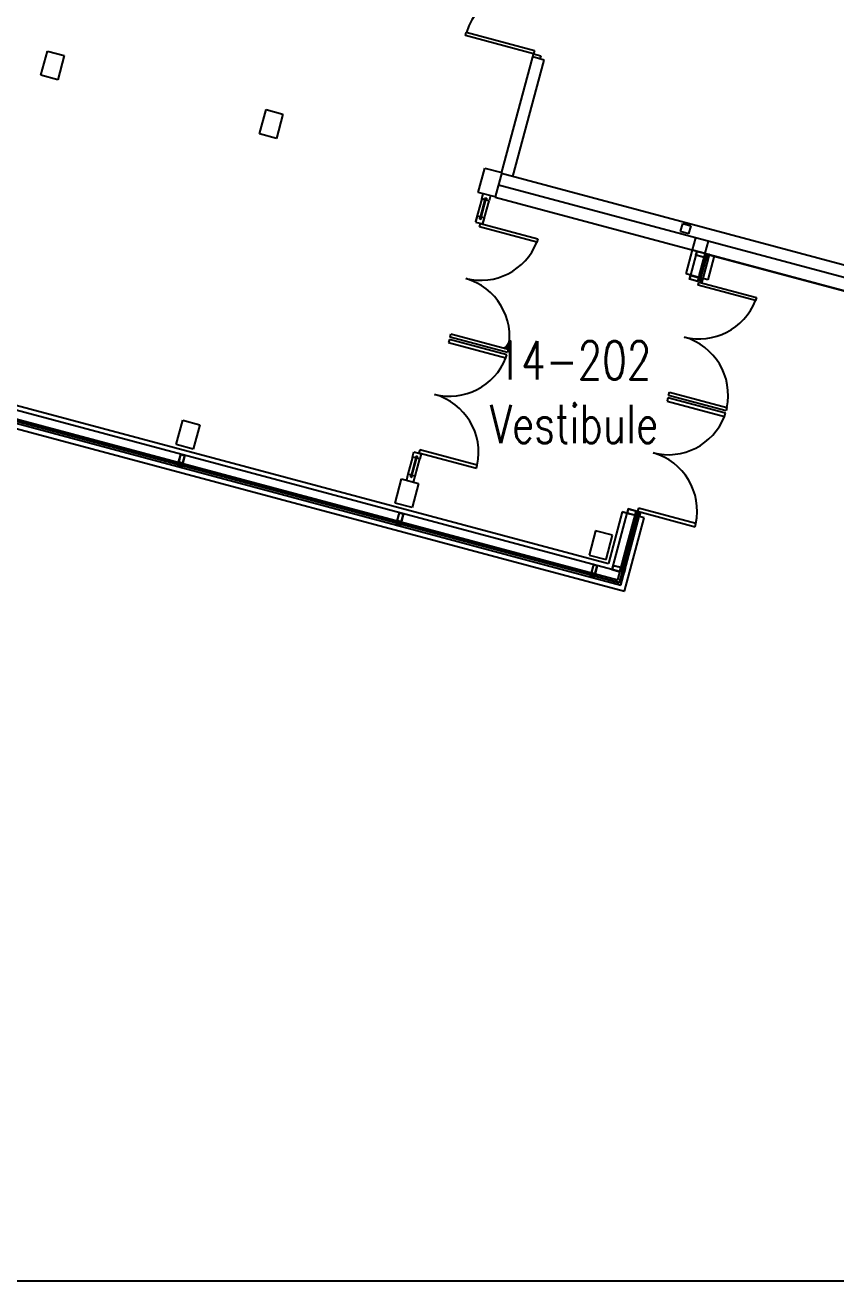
# Model space of a CAD drawing. Extents: x 11182 to 734459, y -1391328 to 152085.
# Drawn here: x 338044 to 350310, y -1391328 to -1372320 of the extents above; entities that cross this region are included whole.
import ezdxf
from ezdxf.enums import TextEntityAlignment as Align

# ---------------------------------------------------------------- set-up
doc = ezdxf.new("R2010")
doc.units = 0
doc.header["$LTSCALE"] = 500
doc.header["$MEASUREMENT"] = 0
doc.layers.add('0_Defpoints', color=106, linetype='CONTINUOUS', plot=False)
for name, color, linetype in [('0_room_data', 7, 'CONTINUOUS'), ('1_Wall_Exist', 251, 'CONTINUOUS'), ('3_Text', 7, 'CONTINUOUS')]:
    doc.layers.add(name, color=color, linetype=linetype)
doc.styles.add('1_200', font='simplex.shx', dxfattribs={"width": 0.75, "height": 460})

# ---------------------------------------------------------------- blocks, each defined once
blk = doc.blocks.new('room_data')
at = {"layer": '3_Text', "style": '1_200', "width": 0.75}
for tag, p in [('ROOMNUM', (0, 0)), ('ROOMUSE', (0, -575))]:
    blk.add_attdef(tag, text='', height=345, dxfattribs=at).set_placement(p, align=Align.MIDDLE_CENTER)

msp = doc.modelspace()

# ---------------------------------------------------------------- linework, layer by layer
at = {"layer": '0_Defpoints'}
msp.add_lwpolyline([(391388, -1271696), (313980, -1271696), (313980, -1391328), (391388, -1391328)], close=True, dxfattribs=at)
at = {"layer": '1_Wall_Exist'}
for p, q in [((344705, -1372477), (344718, -1372428)), ((345736, -1372753), (344705, -1372477)), ((344718, -1372428), (345749, -1372704)), ((338282, -1373079), (338380, -1372712)), ((338380, -1372712), (338636, -1372781)), ((345723, -1372802), (345736, -1372753)), ((345749, -1372704), (345736, -1372753)), ((345736, -1372753), (345846, -1372783)), ((338636, -1372781), (338538, -1373148)), ((345251, -1374563), (345723, -1372802)), ((345423, -1374609), (345895, -1372848)), ((345895, -1372848), (345723, -1372802)), ((345833, -1372832), (345723, -1372802)), ((345846, -1372783), (345833, -1372832)), ((338538, -1373148), (338282, -1373079)), ((341590, -1373965), (341688, -1373598)), ((341688, -1373598), (341944, -1373666)), ((341944, -1373666), (341846, -1374034)), ((341846, -1374034), (341590, -1373965)), ((344900, -1374851), (344998, -1374484)), ((344998, -1374484), (345254, -1374553)), ((345254, -1374553), (345156, -1374920)), ((345251, -1374563), (352474, -1376497)), ((345156, -1374920), (344900, -1374851)), ((345204, -1374738), (352427, -1376672)), ((344951, -1374950), (344860, -1375292)), ((345006, -1374940), (344924, -1375249)), ((344936, -1375252), (345019, -1374944)), ((344951, -1374950), (344973, -1374871)), ((344996, -1374962), (344951, -1374950)), ((344970, -1375321), (345062, -1374980)), ((344996, -1374962), (345001, -1374937)), ((345001, -1374937), (345004, -1374935)), ((345004, -1374935), (345024, -1374940)), ((345019, -1374944), (345006, -1374940)), ((345025, -1374943), (345017, -1374968)), ((345062, -1374980), (345017, -1374968)), ((345024, -1374940), (345025, -1374943)), ((345083, -1374900), (345062, -1374980)), ((345156, -1374920), (345155, -1374923)), ((345155, -1374923), (352378, -1376856)), ((344882, -1375210), (344858, -1375300)), ((344927, -1375222), (344882, -1375210)), ((344927, -1375222), (344918, -1375247)), ((344942, -1375253), (344947, -1375228)), ((344992, -1375240), (344947, -1375228)), ((327163, -1375403), (347010, -1380716)), ((346918, -1380559), (327320, -1375312)), ((327408, -1375261), (346869, -1380471)), ((344858, -1375300), (344968, -1375329)), ((344918, -1375247), (344919, -1375250)), ((344919, -1375250), (344939, -1375256)), ((344919, -1375372), (344932, -1375323)), ((345788, -1375604), (344919, -1375372)), ((344924, -1375249), (344936, -1375252)), ((344932, -1375323), (345801, -1375556)), ((344939, -1375256), (344942, -1375253)), ((344968, -1375329), (344992, -1375240)), ((347959, -1375446), (347992, -1375323)), ((347992, -1375323), (348114, -1375356)), ((348114, -1375356), (348082, -1375479)), ((326990, -1375502), (347110, -1380889)), ((327082, -1375449), (347055, -1380797)), ((327517, -1375533), (346639, -1380652)), ((346645, -1380628), (327523, -1375509)), ((345801, -1375556), (345788, -1375604)), ((348082, -1375479), (347959, -1375446)), ((348140, -1375722), (348190, -1375537)), ((348334, -1375774), (348383, -1375589)), ((348043, -1376086), (348140, -1375722)), ((348193, -1375802), (348112, -1376105)), ((348140, -1375722), (348334, -1375774)), ((348307, -1375873), (348331, -1375782)), ((348334, -1375774), (348331, -1375782)), ((348331, -1375782), (352376, -1376865)), ((348362, -1375806), (348358, -1375821)), ((348332, -1375815), (348239, -1376164)), ((348243, -1376113), (348307, -1375873)), ((348263, -1376170), (348357, -1375821)), ((348300, -1376155), (348381, -1375852)), ((348470, -1375810), (348372, -1376175)), ((348112, -1376105), (348043, -1376086)), ((348236, -1376138), (348043, -1376086)), ((348372, -1376175), (348112, -1376105)), ((348236, -1376138), (348243, -1376113)), ((348265, -1376171), (348260, -1376186)), ((348226, -1376257), (348238, -1376209)), ((349095, -1376490), (348226, -1376257)), ((348238, -1376209), (349108, -1376441)), ((349108, -1376441), (349095, -1376490)), ((344462, -1377077), (344449, -1377125)), ((344449, -1377125), (345319, -1377358)), ((345332, -1377310), (344462, -1377077)), ((344472, -1377041), (344485, -1376992)), ((345341, -1377273), (344472, -1377041)), ((344485, -1376992), (345354, -1377225)), ((345319, -1377358), (345332, -1377310)), ((345354, -1377225), (345341, -1377273)), ((347779, -1377926), (347792, -1377878)), ((347792, -1377878), (348661, -1378110)), ((347769, -1377962), (347756, -1378010)), ((347756, -1378010), (348625, -1378243)), ((348638, -1378195), (347769, -1377962)), ((348648, -1378159), (347779, -1377926)), ((348625, -1378243), (348638, -1378195)), ((348661, -1378110), (348648, -1378159)), ((340331, -1378668), (340429, -1378301)), ((340429, -1378301), (340685, -1378370)), ((340685, -1378370), (340587, -1378737)), ((340587, -1378737), (340331, -1378668)), ((343961, -1378847), (343878, -1379157)), ((343905, -1378857), (343927, -1378777)), ((343927, -1378777), (344037, -1378807)), ((343950, -1378869), (343955, -1378844)), ((343955, -1378844), (343958, -1378842)), ((343958, -1378842), (343978, -1378847)), ((343973, -1378850), (343961, -1378847)), ((343978, -1378847), (343979, -1378850)), ((344015, -1378746), (344002, -1378794)), ((344002, -1378794), (344872, -1379027)), ((344885, -1378979), (344015, -1378746)), ((344037, -1378807), (344016, -1378887)), ((340384, -1378979), (340391, -1378981)), ((343905, -1378857), (343836, -1379117)), ((343890, -1379160), (343973, -1378850)), ((343950, -1378869), (343905, -1378857)), ((343946, -1379147), (344016, -1378887)), ((343979, -1378850), (343971, -1378875)), ((344016, -1378887), (343971, -1378875)), ((344872, -1379027), (344885, -1378979)), ((343641, -1379554), (343739, -1379187)), ((343739, -1379187), (343995, -1379256)), ((343836, -1379117), (343812, -1379207)), ((343881, -1379129), (343836, -1379117)), ((343881, -1379129), (343873, -1379154)), ((343873, -1379154), (343874, -1379157)), ((343874, -1379157), (343893, -1379163)), ((343878, -1379157), (343890, -1379160)), ((343893, -1379163), (343896, -1379160)), ((343896, -1379160), (343901, -1379135)), ((343946, -1379147), (343901, -1379135)), ((343922, -1379236), (343946, -1379147)), ((343995, -1379256), (343897, -1379623)), ((343897, -1379623), (343641, -1379554)), ((347079, -1379688), (346869, -1380471)), ((347148, -1379706), (346920, -1380559)), ((347057, -1380797), (347336, -1379756)), ((347059, -1380572), (347287, -1379718)), ((347148, -1379706), (347079, -1379688)), ((347079, -1379688), (347272, -1379739)), ((347312, -1379725), (347083, -1380578)), ((347110, -1380889), (347408, -1379776)), ((347408, -1379776), (347148, -1379706)), ((347148, -1380201), (347272, -1379739)), ((347322, -1379631), (347309, -1379679)), ((347309, -1379679), (348179, -1379912)), ((348191, -1379864), (347322, -1379631)), ((343692, -1379865), (343699, -1379867)), ((346675, -1379973), (346577, -1380341)), ((346931, -1380042), (346675, -1379973)), ((348179, -1379912), (348191, -1379864)), ((346833, -1380409), (346931, -1380042)), ((346577, -1380341), (346833, -1380409)), ((347010, -1380716), (347148, -1380201)), ((346647, -1380653), (346646, -1380655)), ((346646, -1380655), (346667, -1380661)), ((346671, -1380659), (346647, -1380653)), ((346667, -1380661), (347035, -1380760)), ((347033, -1380756), (346671, -1380659)), ((347072, -1380610), (347033, -1380756)), ((347035, -1380760), (347076, -1380608)), ((347078, -1380586), (347072, -1380610)), ((347076, -1380608), (347082, -1380586)), ((347082, -1380586), (347078, -1380586))]:
    msp.add_line(p, q, dxfattribs=at)
for points in [[(348364, -1375823), (348323, -1375812), (348319, -1375830, -0.414214), (348318, -1375830), (348317, -1375830), (348317, -1375830), (348314, -1375829, 0.414214), (348312, -1375830), (348312, -1375831, 0.414214), (348313, -1375833), (348316, -1375833), (348316, -1375833), (348317, -1375833, -0.414214), (348317, -1375834), (348317, -1375835), (348193, -1375802), (348210, -1375740), (348334, -1375774), (348333, -1375775), (348332, -1375776), (348332, -1375775), (348332, -1375775), (348329, -1375774, 0.414214), (348327, -1375775), (348327, -1375776, 0.414214), (348328, -1375778), (348331, -1375779), (348331, -1375778), (348332, -1375778, -0.414214), (348332, -1375779), (348327, -1375797), (348368, -1375808)], [(348361, -1375810), (348360, -1375810), (348360, -1375811), (348359, -1375810), (348359, -1375810), (348359, -1375809), (348358, -1375810), (348358, -1375810), (348358, -1375809), (348357, -1375809), (348357, -1375810), (348356, -1375810), (348356, -1375809), (348356, -1375809), (348355, -1375809), (348355, -1375809), (348354, -1375808), (348354, -1375808), (348353, -1375809), (348353, -1375809), (348353, -1375808), (348353, -1375808), (348352, -1375808), (348352, -1375808), (348351, -1375807), (348351, -1375807), (348350, -1375808), (348350, -1375808), (348350, -1375807), (348350, -1375807), (348349, -1375808), (348349, -1375808), (348348, -1375807), (348348, -1375807), (348347, -1375807), (348347, -1375807), (348347, -1375806), (348346, -1375806), (348346, -1375807), (348345, -1375807), (348345, -1375806, 0.627131), (348344, -1375813), (348345, -1375813), (348345, -1375813), (348345, -1375814), (348346, -1375814), (348346, -1375813), (348347, -1375813), (348347, -1375814), (348347, -1375814), (348348, -1375813), (348348, -1375814), (348348, -1375815), (348349, -1375815), (348349, -1375814), (348350, -1375814), (348350, -1375815), (348350, -1375815), (348351, -1375814), (348351, -1375814), (348351, -1375815), (348352, -1375815), (348352, -1375815), (348353, -1375815), (348353, -1375816), (348353, -1375816), (348354, -1375815), (348354, -1375815), (348355, -1375816), (348355, -1375816), (348356, -1375816), (348356, -1375816), (348356, -1375817), (348356, -1375817), (348357, -1375816), (348357, -1375816), (348358, -1375817), (348358, -1375817), (348359, -1375816), (348359, -1375816), (348359, -1375817)], [(348365, -1375819), (348361, -1375818, -0.414214), (348360, -1375817), (348362, -1375811, -0.414214), (348363, -1375810), (348367, -1375811)], [(340389, -1378944), (340372, -1378939, -0.414214), (340371, -1378938), (340371, -1378937), (340372, -1378938), (340373, -1378935, 0.414214), (340371, -1378933), (340371, -1378932, 0.414214), (340369, -1378934), (340368, -1378937), (340369, -1378937), (340368, -1378937, -0.414214), (340367, -1378938), (340366, -1378937), (340399, -1378814), (340461, -1378830), (340428, -1378954), (340426, -1378954), (340426, -1378953), (340426, -1378952), (340427, -1378952), (340427, -1378949, 0.414214), (340426, -1378947), (340426, -1378947, 0.414214), (340424, -1378948), (340423, -1378951), (340423, -1378951), (340423, -1378952, -0.414214), (340422, -1378952), (340405, -1378948)], [(340389, -1378944), (340378, -1378984), (340382, -1378985), (340383, -1378981, -0.414214), (340384, -1378981), (340390, -1378982, -0.414214), (340391, -1378983), (340390, -1378987)], [(340395, -1378982), (340391, -1378981), (340392, -1378981), (340391, -1378980), (340391, -1378980), (340392, -1378979), (340392, -1378979), (340391, -1378978), (340391, -1378978), (340392, -1378978), (340392, -1378978), (340392, -1378977), (340392, -1378977), (340393, -1378976), (340393, -1378976), (340392, -1378975), (340392, -1378975), (340393, -1378975), (340393, -1378974), (340392, -1378974), (340393, -1378973), (340394, -1378973), (340394, -1378973), (340393, -1378972), (340393, -1378972), (340394, -1378972), (340394, -1378971), (340393, -1378971), (340393, -1378970), (340394, -1378970), (340394, -1378970), (340394, -1378969), (340394, -1378969), (340395, -1378969), (340395, -1378968), (340394, -1378968), (340394, -1378967), (340395, -1378967), (340395, -1378967), (340395, -1378966), (340395, -1378966), (340395, -1378966, 0.627131), (340388, -1378964), (340389, -1378965), (340389, -1378965), (340388, -1378966), (340388, -1378966), (340388, -1378967), (340388, -1378967), (340387, -1378967), (340387, -1378967), (340388, -1378968), (340388, -1378968), (340387, -1378969), (340387, -1378969), (340387, -1378970), (340387, -1378970), (340386, -1378970), (340386, -1378970), (340387, -1378971), (340387, -1378971), (340386, -1378972), (340386, -1378972), (340387, -1378973), (340387, -1378973), (340386, -1378973), (340386, -1378974), (340386, -1378974), (340386, -1378975), (340385, -1378975), (340385, -1378975), (340386, -1378976), (340386, -1378976), (340385, -1378976), (340385, -1378977), (340385, -1378977), (340385, -1378978), (340384, -1378978), (340384, -1378978), (340385, -1378979), (340385, -1378979), (340384, -1378979), (340380, -1378978)], [(343697, -1379829), (343679, -1379824, -0.414214), (343679, -1379823), (343679, -1379823), (343680, -1379823), (343680, -1379820, 0.414214), (343679, -1379818), (343679, -1379818, 0.414214), (343677, -1379819), (343676, -1379822), (343676, -1379822), (343676, -1379823, -0.414214), (343675, -1379823), (343674, -1379823), (343707, -1379699), (343769, -1379716), (343736, -1379839), (343734, -1379839), (343734, -1379838), (343734, -1379838), (343734, -1379838), (343735, -1379835, 0.414214), (343734, -1379833), (343733, -1379833, 0.414214), (343731, -1379834), (343731, -1379837), (343731, -1379837), (343731, -1379837, -0.414214), (343730, -1379838), (343713, -1379833)], [(347323, -1379712), (347282, -1379701), (347287, -1379683, 0.414214), (347286, -1379682), (347286, -1379682), (347286, -1379683), (347283, -1379682, -0.414214), (347282, -1379680), (347282, -1379679, -0.414214), (347284, -1379678), (347287, -1379679), (347287, -1379679), (347287, -1379680, 0.414214), (347288, -1379679), (347289, -1379677), (347165, -1379644), (347148, -1379706), (347272, -1379739), (347272, -1379738), (347272, -1379737), (347271, -1379737), (347271, -1379737), (347268, -1379737, -0.414214), (347267, -1379735), (347267, -1379734, -0.414214), (347269, -1379733), (347272, -1379734), (347272, -1379734), (347272, -1379734, 0.414214), (347273, -1379734), (347278, -1379716), (347319, -1379727)], [(347314, -1379721), (347313, -1379721), (347313, -1379720), (347313, -1379720), (347312, -1379721), (347312, -1379721), (347311, -1379720), (347311, -1379720), (347310, -1379720), (347310, -1379720), (347310, -1379719), (347310, -1379719), (347309, -1379720), (347309, -1379720), (347308, -1379719), (347308, -1379719), (347307, -1379720), (347307, -1379720), (347307, -1379719), (347307, -1379719), (347306, -1379719), (347306, -1379719), (347305, -1379718), (347305, -1379718), (347304, -1379719), (347304, -1379719), (347304, -1379718), (347303, -1379718), (347303, -1379718), (347302, -1379718), (347302, -1379717), (347302, -1379717), (347301, -1379718), (347301, -1379718), (347301, -1379717), (347300, -1379717), (347300, -1379718), (347299, -1379717), (347299, -1379717), (347299, -1379716), (347299, -1379717, -0.627131), (347301, -1379710), (347301, -1379711), (347301, -1379711), (347302, -1379710), (347302, -1379710), (347303, -1379711), (347303, -1379711), (347304, -1379711), (347304, -1379711), (347304, -1379712), (347305, -1379712), (347305, -1379711), (347305, -1379711), (347306, -1379712), (347306, -1379712), (347307, -1379712), (347307, -1379712), (347307, -1379713), (347308, -1379713), (347308, -1379712), (347309, -1379712), (347309, -1379713), (347309, -1379713), (347310, -1379712), (347310, -1379712), (347310, -1379713), (347311, -1379713), (347311, -1379713), (347312, -1379713), (347312, -1379714), (347312, -1379714), (347313, -1379713), (347313, -1379713), (347313, -1379714), (347314, -1379714), (347314, -1379714), (347315, -1379714), (347315, -1379715), (347315, -1379715), (347316, -1379714)], [(347322, -1379715), (347318, -1379714, 0.414214), (347317, -1379715), (347315, -1379721, 0.414214), (347316, -1379722), (347320, -1379723)], [(343703, -1379868), (343699, -1379867), (343699, -1379866), (343699, -1379865), (343699, -1379865), (343700, -1379865), (343700, -1379865), (343699, -1379864), (343699, -1379864), (343700, -1379863), (343700, -1379863), (343700, -1379862), (343700, -1379862), (343701, -1379862), (343701, -1379862), (343700, -1379861), (343700, -1379861), (343701, -1379860), (343701, -1379860), (343700, -1379859), (343700, -1379859), (343701, -1379859), (343701, -1379858), (343701, -1379858), (343701, -1379857), (343702, -1379857), (343702, -1379857), (343701, -1379856), (343701, -1379856), (343702, -1379856), (343702, -1379855), (343702, -1379855), (343702, -1379854), (343703, -1379854), (343703, -1379854), (343702, -1379853), (343702, -1379853), (343703, -1379853), (343703, -1379852), (343702, -1379852), (343702, -1379851), (343703, -1379851, 0.627131), (343696, -1379850), (343697, -1379851), (343696, -1379851), (343696, -1379851), (343695, -1379851), (343696, -1379852), (343696, -1379852), (343695, -1379853), (343695, -1379853), (343696, -1379854), (343696, -1379854), (343695, -1379854), (343695, -1379854), (343695, -1379855), (343695, -1379855), (343694, -1379856), (343694, -1379856), (343695, -1379857), (343695, -1379857), (343694, -1379857), (343694, -1379858), (343694, -1379858), (343694, -1379859), (343693, -1379859), (343693, -1379859), (343694, -1379860), (343694, -1379860), (343693, -1379860), (343693, -1379861), (343694, -1379861), (343694, -1379862), (343693, -1379862), (343693, -1379862), (343693, -1379863), (343693, -1379863), (343692, -1379863), (343692, -1379864), (343693, -1379864), (343693, -1379865), (343692, -1379865), (343688, -1379864)], [(343690, -1379871), (343691, -1379867, -0.414214), (343692, -1379866), (343698, -1379868, -0.414214), (343699, -1379869), (343698, -1379873)], [(346648, -1380619), (346665, -1380624, 0.414214), (346666, -1380623), (346666, -1380623), (346666, -1380623), (346667, -1380620, -0.414214), (346669, -1380618), (346669, -1380619, -0.414214), (346670, -1380621), (346670, -1380624), (346669, -1380623), (346669, -1380624, 0.414214), (346669, -1380625), (346671, -1380625), (346704, -1380502), (346642, -1380485), (346609, -1380609), (346610, -1380609), (346611, -1380609), (346612, -1380608), (346611, -1380608), (346612, -1380605, -0.414214), (346614, -1380604), (346614, -1380604, -0.414214), (346616, -1380606), (346615, -1380609), (346614, -1380609), (346614, -1380609, 0.414214), (346615, -1380610), (346632, -1380615)], [(347094, -1380565), (347054, -1380554), (347059, -1380536, 0.414214), (347058, -1380535), (347058, -1380535), (347057, -1380536), (347054, -1380535, -0.414214), (347053, -1380533), (347054, -1380532, -0.414214), (347055, -1380531), (347058, -1380532), (347058, -1380533), (347059, -1380533, 0.414214), (347060, -1380532), (347060, -1380531), (346936, -1380498), (346920, -1380559), (347044, -1380593), (347044, -1380591), (347043, -1380590), (347043, -1380590), (347043, -1380591), (347040, -1380590, -0.414214), (347039, -1380588), (347039, -1380587, -0.414214), (347041, -1380586), (347044, -1380587), (347044, -1380587), (347044, -1380588, 0.414214), (347045, -1380587), (347050, -1380569), (347090, -1380580)], [(346648, -1380619), (346637, -1380660), (346633, -1380659), (346634, -1380654, 0.414214), (346633, -1380654), (346627, -1380652, 0.414214), (346626, -1380652), (346625, -1380657), (346621, -1380655), (346632, -1380615)], [(346627, -1380651), (346627, -1380650), (346628, -1380650), (346628, -1380649), (346627, -1380649), (346628, -1380648), (346629, -1380648), (346629, -1380648), (346628, -1380647), (346628, -1380647), (346629, -1380647), (346629, -1380646), (346628, -1380646), (346628, -1380645), (346629, -1380645), (346629, -1380645), (346629, -1380644), (346629, -1380644), (346630, -1380644), (346630, -1380643), (346629, -1380643), (346629, -1380642), (346630, -1380642), (346630, -1380642), (346630, -1380641), (346630, -1380641), (346631, -1380640), (346631, -1380640), (346630, -1380639), (346630, -1380639), (346631, -1380639), (346631, -1380639), (346630, -1380638), (346630, -1380638), (346631, -1380637), (346632, -1380637), (346631, -1380636), (346631, -1380636), (346632, -1380636), (346632, -1380636), (346632, -1380635, -0.627131), (346638, -1380638), (346637, -1380638), (346637, -1380638), (346638, -1380639), (346638, -1380639), (346637, -1380639), (346637, -1380640), (346638, -1380640), (346638, -1380641), (346637, -1380641), (346637, -1380641), (346637, -1380642), (346637, -1380642), (346636, -1380642), (346636, -1380643), (346637, -1380643), (346637, -1380644), (346636, -1380644), (346636, -1380644), (346636, -1380645), (346636, -1380645), (346635, -1380646), (346635, -1380646), (346636, -1380647), (346636, -1380647), (346635, -1380647), (346635, -1380647), (346636, -1380648), (346635, -1380648), (346635, -1380649), (346634, -1380649), (346635, -1380650), (346635, -1380650), (346634, -1380650), (346634, -1380651), (346635, -1380651), (346635, -1380652), (346634, -1380652), (346634, -1380652), (346634, -1380653)], [(347086, -1380575), (347085, -1380574), (347085, -1380573), (347084, -1380573), (347084, -1380574), (347083, -1380574), (347083, -1380573), (347083, -1380573), (347082, -1380574), (347082, -1380574), (347082, -1380573), (347081, -1380573), (347081, -1380573), (347080, -1380573), (347080, -1380572), (347080, -1380572), (347079, -1380573), (347079, -1380573), (347078, -1380572), (347078, -1380572), (347077, -1380572), (347077, -1380572), (347077, -1380571), (347077, -1380571), (347076, -1380572), (347076, -1380572), (347075, -1380571), (347075, -1380571), (347074, -1380572), (347074, -1380572), (347074, -1380571), (347073, -1380570), (347073, -1380571), (347072, -1380571), (347072, -1380570), (347072, -1380570), (347071, -1380571), (347071, -1380571), (347071, -1380570), (347070, -1380570), (347070, -1380570, -0.627131), (347073, -1380563), (347073, -1380564), (347073, -1380564), (347074, -1380564), (347074, -1380564), (347074, -1380565), (347075, -1380565), (347075, -1380564), (347076, -1380564), (347076, -1380565), (347076, -1380565), (347077, -1380564), (347077, -1380564), (347077, -1380565), (347078, -1380565), (347078, -1380565), (347079, -1380565), (347079, -1380566), (347079, -1380566), (347080, -1380565), (347080, -1380565), (347080, -1380566), (347081, -1380566), (347081, -1380566), (347082, -1380566), (347082, -1380567), (347082, -1380567), (347083, -1380566), (347083, -1380566), (347084, -1380567), (347084, -1380567), (347085, -1380566), (347085, -1380567), (347085, -1380567), (347085, -1380568), (347086, -1380567), (347086, -1380567), (347087, -1380568), (347087, -1380568), (347088, -1380567)], [(347093, -1380569), (347089, -1380568, 0.414214), (347088, -1380568), (347087, -1380574, 0.414214), (347087, -1380575), (347091, -1380576)]]:
    msp.add_lwpolyline(points, format="xyb", dxfattribs=at)
for points in [[(348310, -1375827), (348309, -1375830), (348197, -1375800), (348212, -1375744), (348324, -1375774), (348323, -1375777, 0.414214), (348325, -1375780), (348328, -1375781), (348316, -1375826), (348313, -1375825, 0.414214)], [(348338, -1375812, -0.414214), (348337, -1375812), (348325, -1375809, -0.414214), (348324, -1375808), (348326, -1375801, -0.414214), (348328, -1375800), (348339, -1375803, -0.414214), (348340, -1375804)], [(348367, -1375842, 0.104064), (348368, -1375842), (348372, -1375841, -0.541623), (348373, -1375842), (348373, -1375844, -0.297334), (348372, -1375844), (348364, -1375846, 1), (348361, -1375845), (348358, -1375845), (348356, -1375844), (348356, -1375843), (348358, -1375844), (348374, -1375787), (348372, -1375786), (348372, -1375786), (348374, -1375785), (348376, -1375787, 1), (348379, -1375788), (348386, -1375793, -0.297334), (348386, -1375794), (348386, -1375795, -0.541623), (348384, -1375796), (348381, -1375793, 0.104064), (348380, -1375793), (348377, -1375792, 0.414214), (348375, -1375793), (348369, -1375816), (348369, -1375816), (348369, -1375817), (348363, -1375840, 0.414214), (348363, -1375841)], [(348377, -1375787, 1.25595), (348379, -1375788), (348395, -1375792), (348380, -1375850), (348364, -1375846, 1.25595), (348361, -1375845), (348359, -1375845, 0.36397), (348358, -1375846), (348358, -1375846), (348381, -1375852), (348397, -1375791), (348374, -1375785), (348374, -1375785, 0.36397), (348375, -1375786)], [(340374, -1378930), (340372, -1378929), (340401, -1378818), (340457, -1378833), (340427, -1378944), (340425, -1378944, 0.414214), (340421, -1378946), (340420, -1378949), (340375, -1378937), (340376, -1378934, 0.414214)], [(340415, -1378997, 1.25595), (340413, -1379000), (340409, -1379015), (340352, -1379000), (340356, -1378984, 1.25595), (340356, -1378981), (340356, -1378979, 0.36397), (340356, -1378978), (340355, -1378978), (340349, -1379001), (340411, -1379018), (340417, -1378994), (340417, -1378994, 0.36397), (340416, -1378995)], [(340360, -1378987, 0.104064), (340360, -1378988), (340360, -1378992, -0.541623), (340359, -1378993), (340358, -1378993, -0.297334), (340357, -1378992), (340356, -1378984, 1), (340356, -1378981), (340356, -1378978), (340358, -1378976), (340358, -1378977), (340358, -1378979), (340414, -1378994), (340415, -1378992), (340416, -1378992), (340416, -1378994), (340415, -1378997, 1), (340413, -1379000), (340408, -1379006, -0.297334), (340407, -1379006), (340406, -1379006, -0.541623), (340405, -1379004), (340408, -1379001, 0.104064), (340408, -1379001), (340409, -1378997, 0.414214), (340409, -1378996), (340386, -1378989), (340385, -1378989), (340385, -1378989), (340362, -1378983, 0.414214), (340361, -1378984)], [(340390, -1378958, -0.414214), (340389, -1378957), (340392, -1378945, -0.414214), (340393, -1378945), (340401, -1378947, -0.414214), (340401, -1378948), (340398, -1378959, -0.414214), (340397, -1378960)], [(343682, -1379816), (343679, -1379815), (343709, -1379703), (343765, -1379718), (343735, -1379830), (343732, -1379829, 0.414214), (343729, -1379831), (343728, -1379834), (343683, -1379822), (343684, -1379819, 0.414214)], [(347278, -1379681), (347279, -1379678), (347167, -1379648), (347152, -1379704), (347264, -1379734), (347265, -1379731, -0.414214), (347268, -1379729), (347271, -1379730), (347283, -1379685), (347280, -1379684, -0.414214)], [(347295, -1379708, 0.414214), (347294, -1379707), (347282, -1379704, 0.414214), (347281, -1379705), (347279, -1379712, 0.414214), (347280, -1379713), (347292, -1379716, 0.414214), (347293, -1379716)], [(347335, -1379697, -0.104064), (347335, -1379697), (347339, -1379700, 0.541623), (347341, -1379699), (347341, -1379698, 0.297334), (347341, -1379697), (347334, -1379692, -1), (347331, -1379691), (347329, -1379689), (347327, -1379690), (347326, -1379690), (347328, -1379691), (347313, -1379748), (347311, -1379747), (347311, -1379748), (347313, -1379749), (347316, -1379749, -1), (347319, -1379750), (347327, -1379748, 0.297334), (347328, -1379748), (347328, -1379746, 0.541623), (347327, -1379745), (347322, -1379746, -0.104064), (347322, -1379746), (347318, -1379745, -0.414214), (347318, -1379744), (347324, -1379721), (347323, -1379720), (347324, -1379720), (347330, -1379697, -0.414214), (347331, -1379696)], [(347316, -1379749, -1.25595), (347319, -1379750), (347334, -1379754), (347350, -1379696), (347334, -1379692, -1.25595), (347331, -1379691), (347329, -1379690, -0.36397), (347329, -1379689), (347329, -1379689), (347352, -1379695), (347336, -1379756), (347313, -1379750), (347313, -1379750, -0.36397), (347314, -1379749)], [(343723, -1379882, 1.25595), (343721, -1379885), (343717, -1379901), (343659, -1379885), (343663, -1379870, 1.25595), (343664, -1379867), (343664, -1379864, 0.36397), (343663, -1379864), (343663, -1379864), (343657, -1379887), (343718, -1379903), (343725, -1379880), (343724, -1379880, 0.36397), (343724, -1379880)], [(343667, -1379873, 0.104064), (343667, -1379873), (343668, -1379878, -0.541623), (343667, -1379879), (343666, -1379879, -0.297334), (343665, -1379878), (343664, -1379870, 1), (343664, -1379867), (343664, -1379864), (343666, -1379862), (343666, -1379862), (343666, -1379864), (343722, -1379879), (343723, -1379877), (343723, -1379878), (343724, -1379880), (343723, -1379882, 1), (343721, -1379885), (343716, -1379892, -0.297334), (343715, -1379892), (343714, -1379892, -0.541623), (343713, -1379890), (343716, -1379886, 0.104064), (343716, -1379886), (343717, -1379882, 0.414214), (343717, -1379881), (343694, -1379875), (343693, -1379874), (343693, -1379875), (343670, -1379869, 0.414214), (343668, -1379869)], [(343697, -1379844, -0.414214), (343697, -1379843), (343700, -1379831, -0.414214), (343701, -1379830), (343708, -1379832, -0.414214), (343709, -1379833), (343706, -1379845, -0.414214), (343705, -1379846)], [(346668, -1380615), (346670, -1380616), (346700, -1380504), (346644, -1380489), (346615, -1380601), (346617, -1380601, -0.414214), (346619, -1380605), (346618, -1380608), (346663, -1380620), (346664, -1380617, -0.414214)], [(347050, -1380534), (347050, -1380531), (346939, -1380502), (346924, -1380557), (347036, -1380587), (347036, -1380584, -0.414214), (347040, -1380582), (347043, -1380583), (347055, -1380538), (347052, -1380538, -0.414214)], [(347066, -1380562, 0.414214), (347066, -1380560), (347054, -1380557, 0.414214), (347053, -1380558), (347051, -1380565, 0.414214), (347052, -1380567), (347063, -1380570, 0.414214), (347064, -1380569)], [(347107, -1380550, -0.104064), (347107, -1380550), (347111, -1380553, 0.541623), (347112, -1380553), (347113, -1380551, 0.297334), (347112, -1380550), (347106, -1380545, -1), (347103, -1380544), (347100, -1380543), (347098, -1380543), (347098, -1380544), (347100, -1380544), (347085, -1380601), (347083, -1380600), (347083, -1380601), (347084, -1380602), (347087, -1380603, -1), (347090, -1380603), (347098, -1380602, 0.297334), (347099, -1380601), (347100, -1380600, 0.541623), (347099, -1380598), (347094, -1380599, -0.104064), (347094, -1380599), (347090, -1380598, -0.414214), (347089, -1380597), (347095, -1380574), (347095, -1380573), (347096, -1380573), (347102, -1380550, -0.414214), (347103, -1380549)], [(347087, -1380603, -1.25595), (347090, -1380603), (347106, -1380607), (347121, -1380549), (347106, -1380545, -1.25595), (347103, -1380544), (347101, -1380543, -0.36397), (347101, -1380542), (347101, -1380542), (347124, -1380548), (347107, -1380609), (347084, -1380603), (347084, -1380603, -0.36397), (347085, -1380602)], [(346599, -1380652, -1.25595), (346599, -1380656), (346595, -1380671), (346652, -1380687), (346656, -1380671, -1.25595), (346658, -1380668), (346659, -1380666, -0.36397), (346660, -1380666), (346660, -1380666), (346654, -1380689), (346592, -1380673), (346598, -1380649), (346599, -1380649, -0.36397), (346599, -1380650)], [(346651, -1380672, -0.104064), (346651, -1380672), (346648, -1380676, 0.541623), (346649, -1380677), (346650, -1380678, 0.297334), (346651, -1380677), (346656, -1380671, -1), (346658, -1380668), (346659, -1380666), (346659, -1380663), (346658, -1380663), (346657, -1380665), (346601, -1380650), (346601, -1380648), (346601, -1380648), (346599, -1380650), (346599, -1380652, -1), (346599, -1380656), (346600, -1380664, 0.297334), (346601, -1380664), (346602, -1380665, 0.541623), (346603, -1380664), (346603, -1380659, -0.104064), (346603, -1380659), (346604, -1380655, -0.414214), (346605, -1380654), (346628, -1380661), (346628, -1380660), (346629, -1380661), (346652, -1380667, -0.414214), (346652, -1380668)], [(346640, -1380632, 0.414214), (346641, -1380631), (346644, -1380619, 0.414214), (346644, -1380618), (346636, -1380616, 0.414214), (346635, -1380617), (346632, -1380628, 0.414214), (346633, -1380630)]]:
    msp.add_lwpolyline(points, format="xyb", close=True, dxfattribs=at)
for points in [[(348359, -1375819), (348358, -1375821)], [(340394, -1378988), (340405, -1378948)], [(347313, -1379725), (347317, -1379710)], [(343697, -1379829), (343686, -1379870)], [(343702, -1379874), (343713, -1379833)], [(346623, -1380650), (346638, -1380654)], [(347085, -1380579), (347089, -1380563)]]:
    msp.add_lwpolyline(points, dxfattribs=at)
at = {"layer": '1_Wall_Exist', "elevation": 0}
for points in [[(348266, -1376188), (348226, -1376177), (348221, -1376194, -0.414214), (348220, -1376195), (348220, -1376195), (348220, -1376194), (348217, -1376193, 0.414214), (348215, -1376195), (348215, -1376195, 0.414214), (348216, -1376197), (348219, -1376198), (348219, -1376197), (348219, -1376198, -0.414214), (348220, -1376198), (348219, -1376200), (348096, -1376167), (348112, -1376105), (348236, -1376138), (348236, -1376140), (348235, -1376140), (348234, -1376140), (348234, -1376139), (348231, -1376139, 0.414214), (348229, -1376140), (348229, -1376140, 0.414214), (348230, -1376142), (348233, -1376143), (348234, -1376143), (348234, -1376143, -0.414214), (348235, -1376144), (348230, -1376161), (348270, -1376172)], [(348264, -1376175), (348263, -1376174), (348262, -1376175), (348262, -1376175), (348262, -1376174), (348261, -1376174), (348261, -1376175), (348260, -1376175), (348260, -1376174), (348260, -1376174), (348259, -1376174), (348259, -1376174), (348258, -1376173), (348258, -1376173), (348257, -1376174), (348257, -1376174), (348257, -1376173), (348257, -1376173), (348256, -1376173), (348256, -1376173), (348255, -1376172), (348255, -1376172), (348254, -1376173), (348254, -1376173), (348254, -1376172), (348253, -1376172), (348253, -1376173), (348252, -1376173), (348252, -1376172), (348252, -1376172), (348251, -1376172), (348251, -1376172), (348251, -1376171), (348250, -1376171), (348250, -1376172), (348249, -1376172), (348249, -1376171), (348249, -1376171), (348248, -1376171), (348248, -1376171), (348248, -1376171, 0.627131), (348247, -1376178), (348247, -1376177), (348247, -1376177), (348248, -1376178), (348248, -1376178), (348249, -1376178), (348249, -1376178), (348249, -1376179), (348249, -1376179), (348250, -1376178), (348250, -1376178), (348251, -1376179), (348251, -1376179), (348252, -1376179), (348252, -1376179), (348252, -1376180), (348253, -1376180), (348253, -1376179), (348254, -1376179), (348254, -1376180), (348254, -1376180), (348255, -1376179), (348255, -1376179), (348255, -1376180), (348256, -1376180), (348256, -1376180), (348257, -1376180), (348257, -1376181), (348257, -1376181), (348258, -1376180), (348258, -1376180), (348258, -1376181), (348259, -1376181), (348259, -1376181), (348260, -1376181), (348260, -1376182), (348260, -1376182), (348261, -1376181), (348261, -1376181), (348262, -1376182)], [(348267, -1376184), (348263, -1376183, -0.414214), (348263, -1376182), (348264, -1376176, -0.414214), (348265, -1376175), (348269, -1376176)]]:
    msp.add_lwpolyline(points, format="xyb", dxfattribs=at)
for points in [[(348212, -1376192), (348211, -1376194), (348100, -1376165), (348115, -1376109), (348226, -1376139), (348226, -1376141, 0.414214), (348228, -1376145), (348231, -1376146), (348219, -1376191), (348216, -1376190, 0.414214)], [(348240, -1376176, -0.414214), (348239, -1376177), (348227, -1376174, -0.414214), (348227, -1376173), (348229, -1376165, -0.414214), (348230, -1376165), (348242, -1376168, -0.414214), (348242, -1376169)], [(348270, -1376206, 0.104064), (348270, -1376206), (348274, -1376206, -0.541623), (348276, -1376207), (348275, -1376208, -0.297334), (348274, -1376209), (348266, -1376210, 1), (348263, -1376210), (348260, -1376210), (348259, -1376208), (348259, -1376208), (348261, -1376208), (348276, -1376152), (348274, -1376151), (348274, -1376150), (348276, -1376150), (348279, -1376151, 1), (348282, -1376153), (348288, -1376158, -0.297334), (348288, -1376159), (348288, -1376160, -0.541623), (348287, -1376161), (348283, -1376158, 0.104064), (348283, -1376158), (348279, -1376157, 0.414214), (348278, -1376157), (348272, -1376180), (348271, -1376181), (348271, -1376181), (348265, -1376204, 0.414214), (348266, -1376205)], [(348279, -1376151, 1.25595), (348282, -1376153), (348297, -1376157), (348282, -1376214), (348266, -1376210, 1.25595), (348263, -1376210), (348261, -1376210, 0.36397), (348260, -1376210), (348260, -1376211), (348283, -1376217), (348300, -1376155), (348277, -1376149), (348277, -1376149, 0.36397), (348277, -1376150)]]:
    msp.add_lwpolyline(points, format="xyb", close=True, dxfattribs=at)
at = {"layer": '1_Wall_Exist'}
for centre, radius, start, end in [((345737, -1372754), 1067, 75.0776, 162.412), ((344932, -1375261), 922, 255.9965, 338.1645), ((344461, -1377035), 913, 348.0088, 74.2458), ((348239, -1376147), 922, 255.9965, 338.1645), ((347767, -1377921), 913, 348.0088, 74.2458), ((344462, -1377015), 922, 255.9965, 338.1645), ((343991, -1378789), 913, 348.0088, 74.2458), ((347769, -1377900), 922, 255.9965, 338.1645), ((347298, -1379674), 913, 348.0088, 74.2458)]:
    msp.add_arc(centre, radius, start, end, dxfattribs=at)

# ---------------------------------------------------------------- block references
at = {"layer": '0_room_data', "xscale": 1.674561601624805, "yscale": 1.674561601624805, "zscale": 1.674561601624805}
msp.add_blockref('room_data', (346348, -1377394), dxfattribs=at).add_auto_attribs({'ROOMNUM': '14-202', 'ROOMUSE': 'Vestibule'})

doc.saveas('drawing.dxf')
